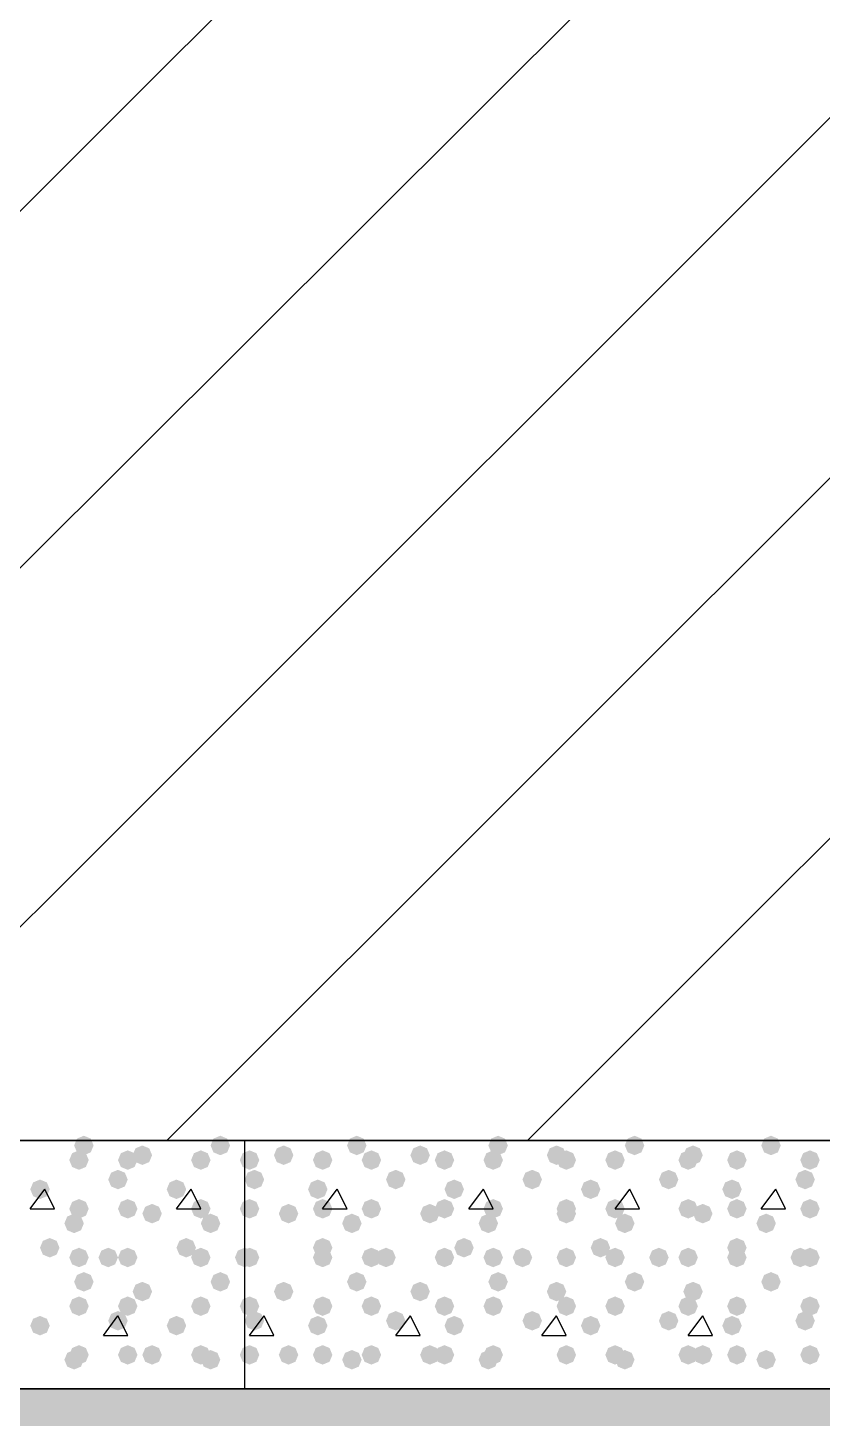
# Model space of a CAD drawing. Header units: millimetres. Extents: x 0 to 420, y 0 to 297.
# Drawn here: x 363.62 to 370.52, y 177.67 to 189.76 of the extents above; entities that cross this region are included whole.
import ezdxf

# ---------------------------------------------------------------- set-up
doc = ezdxf.new("R2010")
doc.units = ezdxf.units.MM
doc.layers.get('0').update_dxf_attribs({"linetype": 'CONTINUOUS'})

msp = doc.modelspace()

# ---------------------------------------------------------------- hatches: boundary and pattern name
at = {"true_color": 0x000007}
for points in [[(364.193667, 180.043667), (364.168796, 179.983871), (364.109, 179.959), (364.049204, 179.983871), (364.024333, 180.043667), (364.049204, 180.103462), (364.109, 180.128333), (364.168796, 180.103463)], [(365.379, 180.043667), (365.354129, 179.983871), (365.294333, 179.959), (365.234537, 179.983871), (365.209667, 180.043667), (365.234537, 180.103462), (365.294333, 180.128333), (365.354129, 180.103463)], [(364.151333, 179.916667), (364.126463, 179.856871), (364.066667, 179.832), (364.006871, 179.856871), (363.982, 179.916667), (364.006871, 179.976462), (364.066667, 180.001333), (364.126462, 179.976463)], [(364.574667, 179.916667), (364.549796, 179.856871), (364.49, 179.832), (364.430204, 179.856871), (364.405333, 179.916667), (364.430204, 179.976462), (364.49, 180.001333), (364.549796, 179.976463)], [(364.701667, 179.959), (364.676796, 179.899204), (364.617, 179.874333), (364.557204, 179.899204), (364.532333, 179.959), (364.557204, 180.018796), (364.617, 180.043667), (364.676796, 180.018796)], [(365.209667, 179.916667), (365.184796, 179.856871), (365.125, 179.832), (365.065204, 179.856871), (365.040333, 179.916667), (365.065204, 179.976462), (365.125, 180.001333), (365.184796, 179.976463)], [(363.812667, 179.662667), (363.787796, 179.602871), (363.728, 179.578), (363.668204, 179.602871), (363.643333, 179.662667), (363.668204, 179.722462), (363.728, 179.747333), (363.787796, 179.722463)], [(364.49, 179.747333), (364.465129, 179.687537), (364.405333, 179.662667), (364.345537, 179.687537), (364.320667, 179.747333), (364.345537, 179.807129), (364.405333, 179.832), (364.465129, 179.807129)], [(364.998, 179.662667), (364.973129, 179.602871), (364.913333, 179.578), (364.853538, 179.602871), (364.828667, 179.662667), (364.853537, 179.722462), (364.913333, 179.747333), (364.973129, 179.722463)], [(364.151333, 179.493333), (364.126463, 179.433538), (364.066667, 179.408667), (364.006871, 179.433538), (363.982, 179.493333), (364.006871, 179.553129), (364.066667, 179.578), (364.126462, 179.553129)], [(364.574667, 179.493333), (364.549796, 179.433538), (364.49, 179.408667), (364.430204, 179.433538), (364.405333, 179.493333), (364.430204, 179.553129), (364.49, 179.578), (364.549796, 179.553129)], [(364.786333, 179.451), (364.761462, 179.391204), (364.701667, 179.366333), (364.641871, 179.391204), (364.617, 179.451), (364.641871, 179.510796), (364.701667, 179.535667), (364.761462, 179.510796)], [(365.209667, 179.493333), (365.184796, 179.433538), (365.125, 179.408667), (365.065204, 179.433538), (365.040333, 179.493333), (365.065204, 179.553129), (365.125, 179.578), (365.184796, 179.553129)], [(364.109, 179.366333), (364.084129, 179.306537), (364.024333, 179.281667), (363.964538, 179.306537), (363.939667, 179.366333), (363.964537, 179.426129), (364.024333, 179.451), (364.084129, 179.426129)], [(365.294333, 179.366333), (365.269462, 179.306537), (365.209667, 179.281667), (365.149871, 179.306537), (365.125, 179.366333), (365.149871, 179.426129), (365.209667, 179.451), (365.269462, 179.426129)], [(363.897333, 179.154667), (363.872462, 179.094871), (363.812667, 179.07), (363.752871, 179.094871), (363.728, 179.154667), (363.752871, 179.214462), (363.812667, 179.239333), (363.872462, 179.214463)], [(365.082667, 179.154667), (365.057796, 179.094871), (364.998, 179.07), (364.938204, 179.094871), (364.913333, 179.154667), (364.938204, 179.214462), (364.998, 179.239333), (365.057796, 179.214463)], [(364.151333, 179.07), (364.126463, 179.010204), (364.066667, 178.985333), (364.006871, 179.010204), (363.982, 179.07), (364.006871, 179.129796), (364.066667, 179.154667), (364.126462, 179.129796)], [(364.405333, 179.07), (364.380463, 179.010204), (364.320667, 178.985333), (364.260871, 179.010204), (364.236, 179.07), (364.260871, 179.129796), (364.320667, 179.154667), (364.380462, 179.129796)], [(364.574667, 179.07), (364.549796, 179.010204), (364.49, 178.985333), (364.430204, 179.010204), (364.405333, 179.07), (364.430204, 179.129796), (364.49, 179.154667), (364.549796, 179.129796)], [(365.209667, 179.07), (365.184796, 179.010204), (365.125, 178.985333), (365.065204, 179.010204), (365.040333, 179.07), (365.065204, 179.129796), (365.125, 179.154667), (365.184796, 179.129796)], [(364.193667, 178.858333), (364.168796, 178.798537), (364.109, 178.773667), (364.049204, 178.798537), (364.024333, 178.858333), (364.049204, 178.918129), (364.109, 178.943), (364.168796, 178.918129)], [(365.379, 178.858333), (365.354129, 178.798537), (365.294333, 178.773667), (365.234537, 178.798537), (365.209667, 178.858333), (365.234537, 178.918129), (365.294333, 178.943), (365.354129, 178.918129)], [(364.701667, 178.773667), (364.676796, 178.713871), (364.617, 178.689), (364.557204, 178.713871), (364.532333, 178.773667), (364.557204, 178.833462), (364.617, 178.858333), (364.676796, 178.833463)], [(364.151333, 178.646667), (364.126463, 178.586871), (364.066667, 178.562), (364.006871, 178.586871), (363.982, 178.646667), (364.006871, 178.706462), (364.066667, 178.731333), (364.126462, 178.706463)], [(364.574667, 178.646667), (364.549796, 178.586871), (364.49, 178.562), (364.430204, 178.586871), (364.405333, 178.646667), (364.430204, 178.706462), (364.49, 178.731333), (364.549796, 178.706463)], [(365.209667, 178.646667), (365.184796, 178.586871), (365.125, 178.562), (365.065204, 178.586871), (365.040333, 178.646667), (365.065204, 178.706462), (365.125, 178.731333), (365.184796, 178.706463)], [(363.812667, 178.477333), (363.787796, 178.417537), (363.728, 178.392667), (363.668204, 178.417537), (363.643333, 178.477333), (363.668204, 178.537129), (363.728, 178.562), (363.787796, 178.537129)], [(364.49, 178.519667), (364.465129, 178.459871), (364.405333, 178.435), (364.345537, 178.459871), (364.320667, 178.519667), (364.345537, 178.579462), (364.405333, 178.604333), (364.465129, 178.579463)], [(364.998, 178.477333), (364.973129, 178.417537), (364.913333, 178.392667), (364.853538, 178.417537), (364.828667, 178.477333), (364.853537, 178.537129), (364.913333, 178.562), (364.973129, 178.537129)], [(364.151333, 178.223333), (364.126463, 178.163537), (364.066667, 178.138667), (364.006871, 178.163537), (363.982, 178.223333), (364.006871, 178.283129), (364.066667, 178.308), (364.126462, 178.283129)], [(364.574667, 178.223333), (364.549796, 178.163537), (364.49, 178.138667), (364.430204, 178.163537), (364.405333, 178.223333), (364.430204, 178.283129), (364.49, 178.308), (364.549796, 178.283129)], [(364.786333, 178.223333), (364.761462, 178.163537), (364.701667, 178.138667), (364.641871, 178.163537), (364.617, 178.223333), (364.641871, 178.283129), (364.701667, 178.308), (364.761462, 178.283129)], [(365.209667, 178.223333), (365.184796, 178.163537), (365.125, 178.138667), (365.065204, 178.163537), (365.040333, 178.223333), (365.065204, 178.283129), (365.125, 178.308), (365.184796, 178.283129)], [(364.109, 178.181), (364.084129, 178.121204), (364.024333, 178.096333), (363.964538, 178.121204), (363.939667, 178.181), (363.964537, 178.240796), (364.024333, 178.265667), (364.084129, 178.240796)], [(365.294333, 178.181), (365.269462, 178.121204), (365.209667, 178.096333), (365.149871, 178.121204), (365.125, 178.181), (365.149871, 178.240796), (365.209667, 178.265667), (365.269462, 178.240796)]]:
    msp.add_hatch(color=0, dxfattribs=at).paths.add_polyline_path(points, flags=0)
at = {"true_color": 0x000008}
for points in [[(366.564333, 180.043667), (366.539462, 179.983871), (366.479667, 179.959), (366.419871, 179.983871), (366.395, 180.043667), (366.419871, 180.103462), (366.479667, 180.128333), (366.539462, 180.103463)], [(367.792, 180.043667), (367.767129, 179.983871), (367.707333, 179.959), (367.647538, 179.983871), (367.622667, 180.043667), (367.647537, 180.103462), (367.707333, 180.128333), (367.767129, 180.103463)], [(368.977333, 180.043667), (368.952462, 179.983871), (368.892667, 179.959), (368.832871, 179.983871), (368.808, 180.043667), (368.832871, 180.103462), (368.892667, 180.128333), (368.952462, 180.103463)], [(370.162667, 180.043667), (370.137796, 179.983871), (370.078, 179.959), (370.018204, 179.983871), (369.993333, 180.043667), (370.018204, 180.103462), (370.078, 180.128333), (370.137796, 180.103463)], [(365.633, 179.916667), (365.608129, 179.856871), (365.548333, 179.832), (365.488538, 179.856871), (365.463667, 179.916667), (365.488537, 179.976462), (365.548333, 180.001333), (365.608129, 179.976463)], [(365.929333, 179.959), (365.904462, 179.899204), (365.844667, 179.874333), (365.784871, 179.899204), (365.76, 179.959), (365.784871, 180.018796), (365.844667, 180.043667), (365.904462, 180.018796)], [(366.268, 179.916667), (366.243129, 179.856871), (366.183333, 179.832), (366.123538, 179.856871), (366.098667, 179.916667), (366.123537, 179.976462), (366.183333, 180.001333), (366.243129, 179.976463)], [(366.691333, 179.916667), (366.666462, 179.856871), (366.606667, 179.832), (366.546871, 179.856871), (366.522, 179.916667), (366.546871, 179.976462), (366.606667, 180.001333), (366.666462, 179.976463)], [(367.114667, 179.959), (367.089796, 179.899204), (367.03, 179.874333), (366.970204, 179.899204), (366.945333, 179.959), (366.970204, 180.018796), (367.03, 180.043667), (367.089796, 180.018796)], [(367.326333, 179.916667), (367.301462, 179.856871), (367.241667, 179.832), (367.181871, 179.856871), (367.157, 179.916667), (367.181871, 179.976462), (367.241667, 180.001333), (367.301462, 179.976463)], [(367.749667, 179.916667), (367.724796, 179.856871), (367.665, 179.832), (367.605204, 179.856871), (367.580333, 179.916667), (367.605204, 179.976462), (367.665, 180.001333), (367.724796, 179.976463)], [(368.3, 179.959), (368.275129, 179.899204), (368.215333, 179.874333), (368.155538, 179.899204), (368.130667, 179.959), (368.155537, 180.018796), (368.215333, 180.043667), (368.275129, 180.018796)], [(368.384667, 179.916667), (368.359796, 179.856871), (368.3, 179.832), (368.240204, 179.856871), (368.215333, 179.916667), (368.240204, 179.976462), (368.3, 180.001333), (368.359796, 179.976463)], [(368.808, 179.916667), (368.783129, 179.856871), (368.723333, 179.832), (368.663537, 179.856871), (368.638667, 179.916667), (368.663537, 179.976462), (368.723333, 180.001333), (368.783129, 179.976463)], [(369.443, 179.916667), (369.418129, 179.856871), (369.358333, 179.832), (369.298537, 179.856871), (369.273667, 179.916667), (369.298537, 179.976462), (369.358333, 180.001333), (369.418129, 179.976463)], [(369.485333, 179.959), (369.460462, 179.899204), (369.400667, 179.874333), (369.340871, 179.899204), (369.316, 179.959), (369.340871, 180.018796), (369.400667, 180.043667), (369.460462, 180.018796)], [(369.866333, 179.916667), (369.841462, 179.856871), (369.781667, 179.832), (369.721871, 179.856871), (369.697, 179.916667), (369.721871, 179.976462), (369.781667, 180.001333), (369.841462, 179.976463)], [(370.501333, 179.916667), (370.476462, 179.856871), (370.416667, 179.832), (370.356871, 179.856871), (370.332, 179.916667), (370.356871, 179.976462), (370.416667, 180.001333), (370.476462, 179.976463)], [(365.675333, 179.747333), (365.650463, 179.687537), (365.590667, 179.662667), (365.530871, 179.687537), (365.506, 179.747333), (365.530871, 179.807129), (365.590667, 179.832), (365.650462, 179.807129)], [(366.225667, 179.662667), (366.200796, 179.602871), (366.141, 179.578), (366.081204, 179.602871), (366.056333, 179.662667), (366.081204, 179.722462), (366.141, 179.747333), (366.200796, 179.722463)], [(366.903, 179.747333), (366.878129, 179.687537), (366.818333, 179.662667), (366.758537, 179.687537), (366.733667, 179.747333), (366.758537, 179.807129), (366.818333, 179.832), (366.878129, 179.807129)], [(367.411, 179.662667), (367.386129, 179.602871), (367.326333, 179.578), (367.266538, 179.602871), (367.241667, 179.662667), (367.266537, 179.722462), (367.326333, 179.747333), (367.386129, 179.722463)], [(368.088333, 179.747333), (368.063463, 179.687537), (368.003667, 179.662667), (367.943871, 179.687537), (367.919, 179.747333), (367.943871, 179.807129), (368.003667, 179.832), (368.063462, 179.807129)], [(368.596333, 179.662667), (368.571462, 179.602871), (368.511667, 179.578), (368.451871, 179.602871), (368.427, 179.662667), (368.451871, 179.722462), (368.511667, 179.747333), (368.571462, 179.722463)], [(369.273667, 179.747333), (369.248796, 179.687537), (369.189, 179.662667), (369.129204, 179.687537), (369.104333, 179.747333), (369.129204, 179.807129), (369.189, 179.832), (369.248796, 179.807129)], [(369.824, 179.662667), (369.799129, 179.602871), (369.739333, 179.578), (369.679537, 179.602871), (369.654667, 179.662667), (369.679537, 179.722462), (369.739333, 179.747333), (369.799129, 179.722463)], [(370.459, 179.747333), (370.434129, 179.687537), (370.374333, 179.662667), (370.314537, 179.687537), (370.289667, 179.747333), (370.314537, 179.807129), (370.374333, 179.832), (370.434129, 179.807129)], [(365.633, 179.493333), (365.608129, 179.433538), (365.548333, 179.408667), (365.488538, 179.433538), (365.463667, 179.493333), (365.488537, 179.553129), (365.548333, 179.578), (365.608129, 179.553129)], [(365.971667, 179.451), (365.946796, 179.391204), (365.887, 179.366333), (365.827204, 179.391204), (365.802333, 179.451), (365.827204, 179.510796), (365.887, 179.535667), (365.946796, 179.510796)], [(366.268, 179.493333), (366.243129, 179.433538), (366.183333, 179.408667), (366.123538, 179.433538), (366.098667, 179.493333), (366.123537, 179.553129), (366.183333, 179.578), (366.243129, 179.553129)], [(366.691333, 179.493333), (366.666462, 179.433538), (366.606667, 179.408667), (366.546871, 179.433538), (366.522, 179.493333), (366.546871, 179.553129), (366.606667, 179.578), (366.666462, 179.553129)], [(367.199333, 179.451), (367.174462, 179.391204), (367.114667, 179.366333), (367.054871, 179.391204), (367.03, 179.451), (367.054871, 179.510796), (367.114667, 179.535667), (367.174462, 179.510796)], [(367.326333, 179.493333), (367.301462, 179.433538), (367.241667, 179.408667), (367.181871, 179.433538), (367.157, 179.493333), (367.181871, 179.553129), (367.241667, 179.578), (367.301462, 179.553129)], [(367.749667, 179.493333), (367.724796, 179.433538), (367.665, 179.408667), (367.605204, 179.433538), (367.580333, 179.493333), (367.605204, 179.553129), (367.665, 179.578), (367.724796, 179.553129)], [(368.384667, 179.493333), (368.359796, 179.433538), (368.3, 179.408667), (368.240204, 179.433538), (368.215333, 179.493333), (368.240204, 179.553129), (368.3, 179.578), (368.359796, 179.553129)], [(368.384667, 179.451), (368.359796, 179.391204), (368.3, 179.366333), (368.240204, 179.391204), (368.215333, 179.451), (368.240204, 179.510796), (368.3, 179.535667), (368.359796, 179.510796)], [(368.808, 179.493333), (368.783129, 179.433538), (368.723333, 179.408667), (368.663537, 179.433538), (368.638667, 179.493333), (368.663537, 179.553129), (368.723333, 179.578), (368.783129, 179.553129)], [(369.443, 179.493333), (369.418129, 179.433538), (369.358333, 179.408667), (369.298537, 179.433538), (369.273667, 179.493333), (369.298537, 179.553129), (369.358333, 179.578), (369.418129, 179.553129)], [(369.57, 179.451), (369.545129, 179.391204), (369.485333, 179.366333), (369.425538, 179.391204), (369.400667, 179.451), (369.425537, 179.510796), (369.485333, 179.535667), (369.545129, 179.510796)], [(369.866333, 179.493333), (369.841462, 179.433538), (369.781667, 179.408667), (369.721871, 179.433538), (369.697, 179.493333), (369.721871, 179.553129), (369.781667, 179.578), (369.841462, 179.553129)], [(370.501333, 179.493333), (370.476462, 179.433538), (370.416667, 179.408667), (370.356871, 179.433538), (370.332, 179.493333), (370.356871, 179.553129), (370.416667, 179.578), (370.476462, 179.553129)], [(366.522, 179.366333), (366.497129, 179.306537), (366.437333, 179.281667), (366.377538, 179.306537), (366.352667, 179.366333), (366.377537, 179.426129), (366.437333, 179.451), (366.497129, 179.426129)], [(367.707333, 179.366333), (367.682462, 179.306537), (367.622667, 179.281667), (367.562871, 179.306537), (367.538, 179.366333), (367.562871, 179.426129), (367.622667, 179.451), (367.682462, 179.426129)], [(368.892667, 179.366333), (368.867796, 179.306537), (368.808, 179.281667), (368.748204, 179.306537), (368.723333, 179.366333), (368.748204, 179.426129), (368.808, 179.451), (368.867796, 179.426129)], [(370.120333, 179.366333), (370.095463, 179.306537), (370.035667, 179.281667), (369.975871, 179.306537), (369.951, 179.366333), (369.975871, 179.426129), (370.035667, 179.451), (370.095462, 179.426129)], [(366.268, 179.154667), (366.243129, 179.094871), (366.183333, 179.07), (366.123538, 179.094871), (366.098667, 179.154667), (366.123537, 179.214462), (366.183333, 179.239333), (366.243129, 179.214463)], [(367.495667, 179.154667), (367.470796, 179.094871), (367.411, 179.07), (367.351204, 179.094871), (367.326333, 179.154667), (367.351204, 179.214462), (367.411, 179.239333), (367.470796, 179.214463)], [(368.681, 179.154667), (368.656129, 179.094871), (368.596333, 179.07), (368.536538, 179.094871), (368.511667, 179.154667), (368.536537, 179.214462), (368.596333, 179.239333), (368.656129, 179.214463)], [(369.866333, 179.154667), (369.841462, 179.094871), (369.781667, 179.07), (369.721871, 179.094871), (369.697, 179.154667), (369.721871, 179.214462), (369.781667, 179.239333), (369.841462, 179.214463)], [(365.590667, 179.07), (365.565796, 179.010204), (365.506, 178.985333), (365.446204, 179.010204), (365.421333, 179.07), (365.446204, 179.129796), (365.506, 179.154667), (365.565796, 179.129796)], [(365.633, 179.07), (365.608129, 179.010204), (365.548333, 178.985333), (365.488538, 179.010204), (365.463667, 179.07), (365.488537, 179.129796), (365.548333, 179.154667), (365.608129, 179.129796)], [(366.268, 179.07), (366.243129, 179.010204), (366.183333, 178.985333), (366.123538, 179.010204), (366.098667, 179.07), (366.123537, 179.129796), (366.183333, 179.154667), (366.243129, 179.129796)], [(366.691333, 179.07), (366.666462, 179.010204), (366.606667, 178.985333), (366.546871, 179.010204), (366.522, 179.07), (366.546871, 179.129796), (366.606667, 179.154667), (366.666462, 179.129796)], [(366.818333, 179.07), (366.793462, 179.010204), (366.733667, 178.985333), (366.673871, 179.010204), (366.649, 179.07), (366.673871, 179.129796), (366.733667, 179.154667), (366.793462, 179.129796)], [(367.326333, 179.07), (367.301462, 179.010204), (367.241667, 178.985333), (367.181871, 179.010204), (367.157, 179.07), (367.181871, 179.129796), (367.241667, 179.154667), (367.301462, 179.129796)], [(367.749667, 179.07), (367.724796, 179.010204), (367.665, 178.985333), (367.605204, 179.010204), (367.580333, 179.07), (367.605204, 179.129796), (367.665, 179.154667), (367.724796, 179.129796)], [(368.003667, 179.07), (367.978796, 179.010204), (367.919, 178.985333), (367.859204, 179.010204), (367.834333, 179.07), (367.859204, 179.129796), (367.919, 179.154667), (367.978796, 179.129796)], [(368.384667, 179.07), (368.359796, 179.010204), (368.3, 178.985333), (368.240204, 179.010204), (368.215333, 179.07), (368.240204, 179.129796), (368.3, 179.154667), (368.359796, 179.129796)], [(368.808, 179.07), (368.783129, 179.010204), (368.723333, 178.985333), (368.663537, 179.010204), (368.638667, 179.07), (368.663537, 179.129796), (368.723333, 179.154667), (368.783129, 179.129796)], [(369.189, 179.07), (369.164129, 179.010204), (369.104333, 178.985333), (369.044537, 179.010204), (369.019667, 179.07), (369.044537, 179.129796), (369.104333, 179.154667), (369.164129, 179.129796)], [(369.443, 179.07), (369.418129, 179.010204), (369.358333, 178.985333), (369.298537, 179.010204), (369.273667, 179.07), (369.298537, 179.129796), (369.358333, 179.154667), (369.418129, 179.129796)], [(369.866333, 179.07), (369.841462, 179.010204), (369.781667, 178.985333), (369.721871, 179.010204), (369.697, 179.07), (369.721871, 179.129796), (369.781667, 179.154667), (369.841462, 179.129796)], [(370.416667, 179.07), (370.391796, 179.010204), (370.332, 178.985333), (370.272204, 179.010204), (370.247333, 179.07), (370.272204, 179.129796), (370.332, 179.154667), (370.391796, 179.129796)], [(370.501333, 179.07), (370.476462, 179.010204), (370.416667, 178.985333), (370.356871, 179.010204), (370.332, 179.07), (370.356871, 179.129796), (370.416667, 179.154667), (370.476462, 179.129796)], [(366.564333, 178.858333), (366.539462, 178.798537), (366.479667, 178.773667), (366.419871, 178.798537), (366.395, 178.858333), (366.419871, 178.918129), (366.479667, 178.943), (366.539462, 178.918129)], [(367.792, 178.858333), (367.767129, 178.798537), (367.707333, 178.773667), (367.647538, 178.798537), (367.622667, 178.858333), (367.647537, 178.918129), (367.707333, 178.943), (367.767129, 178.918129)], [(368.977333, 178.858333), (368.952462, 178.798537), (368.892667, 178.773667), (368.832871, 178.798537), (368.808, 178.858333), (368.832871, 178.918129), (368.892667, 178.943), (368.952462, 178.918129)], [(370.162667, 178.858333), (370.137796, 178.798537), (370.078, 178.773667), (370.018204, 178.798537), (369.993333, 178.858333), (370.018204, 178.918129), (370.078, 178.943), (370.137796, 178.918129)], [(365.929333, 178.773667), (365.904462, 178.713871), (365.844667, 178.689), (365.784871, 178.713871), (365.76, 178.773667), (365.784871, 178.833462), (365.844667, 178.858333), (365.904462, 178.833463)], [(367.114667, 178.773667), (367.089796, 178.713871), (367.03, 178.689), (366.970204, 178.713871), (366.945333, 178.773667), (366.970204, 178.833462), (367.03, 178.858333), (367.089796, 178.833463)], [(368.3, 178.773667), (368.275129, 178.713871), (368.215333, 178.689), (368.155538, 178.713871), (368.130667, 178.773667), (368.155537, 178.833462), (368.215333, 178.858333), (368.275129, 178.833463)], [(369.485333, 178.773667), (369.460462, 178.713871), (369.400667, 178.689), (369.340871, 178.713871), (369.316, 178.773667), (369.340871, 178.833462), (369.400667, 178.858333), (369.460462, 178.833463)], [(365.633, 178.646667), (365.608129, 178.586871), (365.548333, 178.562), (365.488538, 178.586871), (365.463667, 178.646667), (365.488537, 178.706462), (365.548333, 178.731333), (365.608129, 178.706463)], [(366.268, 178.646667), (366.243129, 178.586871), (366.183333, 178.562), (366.123538, 178.586871), (366.098667, 178.646667), (366.123537, 178.706462), (366.183333, 178.731333), (366.243129, 178.706463)], [(366.691333, 178.646667), (366.666462, 178.586871), (366.606667, 178.562), (366.546871, 178.586871), (366.522, 178.646667), (366.546871, 178.706462), (366.606667, 178.731333), (366.666462, 178.706463)], [(367.326333, 178.646667), (367.301462, 178.586871), (367.241667, 178.562), (367.181871, 178.586871), (367.157, 178.646667), (367.181871, 178.706462), (367.241667, 178.731333), (367.301462, 178.706463)], [(367.749667, 178.646667), (367.724796, 178.586871), (367.665, 178.562), (367.605204, 178.586871), (367.580333, 178.646667), (367.605204, 178.706462), (367.665, 178.731333), (367.724796, 178.706463)], [(368.384667, 178.646667), (368.359796, 178.586871), (368.3, 178.562), (368.240204, 178.586871), (368.215333, 178.646667), (368.240204, 178.706462), (368.3, 178.731333), (368.359796, 178.706463)], [(368.808, 178.646667), (368.783129, 178.586871), (368.723333, 178.562), (368.663537, 178.586871), (368.638667, 178.646667), (368.663537, 178.706462), (368.723333, 178.731333), (368.783129, 178.706463)], [(369.443, 178.646667), (369.418129, 178.586871), (369.358333, 178.562), (369.298537, 178.586871), (369.273667, 178.646667), (369.298537, 178.706462), (369.358333, 178.731333), (369.418129, 178.706463)], [(369.866333, 178.646667), (369.841462, 178.586871), (369.781667, 178.562), (369.721871, 178.586871), (369.697, 178.646667), (369.721871, 178.706462), (369.781667, 178.731333), (369.841462, 178.706463)], [(370.501333, 178.646667), (370.476462, 178.586871), (370.416667, 178.562), (370.356871, 178.586871), (370.332, 178.646667), (370.356871, 178.706462), (370.416667, 178.731333), (370.476462, 178.706463)], [(365.675333, 178.519667), (365.650463, 178.459871), (365.590667, 178.435), (365.530871, 178.459871), (365.506, 178.519667), (365.530871, 178.579462), (365.590667, 178.604333), (365.650462, 178.579463)], [(366.225667, 178.477333), (366.200796, 178.417537), (366.141, 178.392667), (366.081204, 178.417537), (366.056333, 178.477333), (366.081204, 178.537129), (366.141, 178.562), (366.200796, 178.537129)], [(366.903, 178.519667), (366.878129, 178.459871), (366.818333, 178.435), (366.758537, 178.459871), (366.733667, 178.519667), (366.758537, 178.579462), (366.818333, 178.604333), (366.878129, 178.579463)], [(367.411, 178.477333), (367.386129, 178.417537), (367.326333, 178.392667), (367.266538, 178.417537), (367.241667, 178.477333), (367.266537, 178.537129), (367.326333, 178.562), (367.386129, 178.537129)], [(368.088333, 178.519667), (368.063463, 178.459871), (368.003667, 178.435), (367.943871, 178.459871), (367.919, 178.519667), (367.943871, 178.579462), (368.003667, 178.604333), (368.063462, 178.579463)], [(368.596333, 178.477333), (368.571462, 178.417537), (368.511667, 178.392667), (368.451871, 178.417537), (368.427, 178.477333), (368.451871, 178.537129), (368.511667, 178.562), (368.571462, 178.537129)], [(369.273667, 178.519667), (369.248796, 178.459871), (369.189, 178.435), (369.129204, 178.459871), (369.104333, 178.519667), (369.129204, 178.579462), (369.189, 178.604333), (369.248796, 178.579463)], [(369.824, 178.477333), (369.799129, 178.417537), (369.739333, 178.392667), (369.679537, 178.417537), (369.654667, 178.477333), (369.679537, 178.537129), (369.739333, 178.562), (369.799129, 178.537129)], [(370.459, 178.519667), (370.434129, 178.459871), (370.374333, 178.435), (370.314537, 178.459871), (370.289667, 178.519667), (370.314537, 178.579462), (370.374333, 178.604333), (370.434129, 178.579463)], [(365.633, 178.223333), (365.608129, 178.163537), (365.548333, 178.138667), (365.488538, 178.163537), (365.463667, 178.223333), (365.488537, 178.283129), (365.548333, 178.308), (365.608129, 178.283129)], [(365.971667, 178.223333), (365.946796, 178.163537), (365.887, 178.138667), (365.827204, 178.163537), (365.802333, 178.223333), (365.827204, 178.283129), (365.887, 178.308), (365.946796, 178.283129)], [(366.268, 178.223333), (366.243129, 178.163537), (366.183333, 178.138667), (366.123538, 178.163537), (366.098667, 178.223333), (366.123537, 178.283129), (366.183333, 178.308), (366.243129, 178.283129)], [(366.691333, 178.223333), (366.666462, 178.163537), (366.606667, 178.138667), (366.546871, 178.163537), (366.522, 178.223333), (366.546871, 178.283129), (366.606667, 178.308), (366.666462, 178.283129)], [(367.199333, 178.223333), (367.174462, 178.163537), (367.114667, 178.138667), (367.054871, 178.163537), (367.03, 178.223333), (367.054871, 178.283129), (367.114667, 178.308), (367.174462, 178.283129)], [(367.326333, 178.223333), (367.301462, 178.163537), (367.241667, 178.138667), (367.181871, 178.163537), (367.157, 178.223333), (367.181871, 178.283129), (367.241667, 178.308), (367.301462, 178.283129)], [(367.749667, 178.223333), (367.724796, 178.163537), (367.665, 178.138667), (367.605204, 178.163537), (367.580333, 178.223333), (367.605204, 178.283129), (367.665, 178.308), (367.724796, 178.283129)], [(368.384667, 178.223333), (368.359796, 178.163537), (368.3, 178.138667), (368.240204, 178.163537), (368.215333, 178.223333), (368.240204, 178.283129), (368.3, 178.308), (368.359796, 178.283129)], [(368.384667, 178.223333), (368.359796, 178.163537), (368.3, 178.138667), (368.240204, 178.163537), (368.215333, 178.223333), (368.240204, 178.283129), (368.3, 178.308), (368.359796, 178.283129)], [(368.808, 178.223333), (368.783129, 178.163537), (368.723333, 178.138667), (368.663537, 178.163537), (368.638667, 178.223333), (368.663537, 178.283129), (368.723333, 178.308), (368.783129, 178.283129)], [(369.443, 178.223333), (369.418129, 178.163537), (369.358333, 178.138667), (369.298537, 178.163537), (369.273667, 178.223333), (369.298537, 178.283129), (369.358333, 178.308), (369.418129, 178.283129)], [(369.57, 178.223333), (369.545129, 178.163537), (369.485333, 178.138667), (369.425538, 178.163537), (369.400667, 178.223333), (369.425537, 178.283129), (369.485333, 178.308), (369.545129, 178.283129)], [(369.866333, 178.223333), (369.841462, 178.163537), (369.781667, 178.138667), (369.721871, 178.163537), (369.697, 178.223333), (369.721871, 178.283129), (369.781667, 178.308), (369.841462, 178.283129)], [(370.501333, 178.223333), (370.476462, 178.163537), (370.416667, 178.138667), (370.356871, 178.163537), (370.332, 178.223333), (370.356871, 178.283129), (370.416667, 178.308), (370.476462, 178.283129)], [(366.522, 178.181), (366.497129, 178.121204), (366.437333, 178.096333), (366.377538, 178.121204), (366.352667, 178.181), (366.377537, 178.240796), (366.437333, 178.265667), (366.497129, 178.240796)], [(367.707333, 178.181), (367.682462, 178.121204), (367.622667, 178.096333), (367.562871, 178.121204), (367.538, 178.181), (367.562871, 178.240796), (367.622667, 178.265667), (367.682462, 178.240796)], [(368.892667, 178.181), (368.867796, 178.121204), (368.808, 178.096333), (368.748204, 178.121204), (368.723333, 178.181), (368.748204, 178.240796), (368.808, 178.265667), (368.867796, 178.240796)], [(370.120333, 178.181), (370.095463, 178.121204), (370.035667, 178.096333), (369.975871, 178.121204), (369.951, 178.181), (369.975871, 178.240796), (370.035667, 178.265667), (370.095462, 178.240796)]]:
    msp.add_hatch(color=0, dxfattribs=at).paths.add_polyline_path(points, flags=0)
h = msp.add_hatch(color=0, dxfattribs=at)
h.paths.add_polyline_path([(378.544667, 177.927), (32.469667, 177.927), (378.544667, 165.946667)], flags=0)
h.paths.add_polyline_path([(32.469667, 177.927), (378.544667, 165.946667), (32.469667, 165.946667)], flags=0)

# ---------------------------------------------------------------- linework, layer by layer
at = {"color": 0, "true_color": 0x000007}
for points in [[(31.369, 201.252667), (31.369, 177.927), (379.603, 177.927), (379.603, 201.252667), (217.17, 201.252667), (217.17, 222.461667), (193.844333, 222.461667), (193.844333, 201.252667)], [(31.369, 201.252667), (31.369, 177.927), (379.603, 177.927), (379.603, 201.252667), (217.17, 201.252667), (217.17, 222.461667), (193.844333, 222.461667), (193.844333, 201.252667)], [(33.528002, 199.135999), (195.961001, 199.135999), (195.961001, 220.344999), (215.053334, 220.344999), (215.053334, 199.135999), (377.486334, 199.135999), (377.486334, 180.085999), (33.528002, 180.085999)], [(363.389333, 180.086), (363.389333, 177.927), (365.506, 177.927), (365.506, 180.086)]]:
    msp.add_lwpolyline(points, close=True, dxfattribs=at)
at = {"color": 0, "true_color": 0x0000fd}
msp.add_lwpolyline([(33.528, 180.086), (377.486333, 180.086), (377.486333, 199.136), (215.053333, 199.136), (215.053333, 220.345), (195.961, 220.345), (195.961, 199.136), (33.528, 199.136)], close=True, dxfattribs=at)
at = {"color": 0, "true_color": 0x000002}
for points in [[(355.473, 180.086), (374.523, 199.136)], [(358.563333, 180.086), (377.486333, 198.966667)], [(361.696, 180.086), (377.486333, 195.876333)], [(364.828667, 180.086), (377.486333, 192.743667)], [(367.961333, 180.086), (377.486333, 189.611)]]:
    msp.add_lwpolyline(points, dxfattribs=at)
at = {"color": 0, "true_color": 0x000007}
for points in [[(377.486333, 180.086), (365.506, 180.086)], [(363.643333, 179.493333), (363.770333, 179.662667)], [(363.855, 179.493333), (363.770333, 179.662667)], [(364.913333, 179.493333), (365.040333, 179.662667)], [(365.125, 179.493333), (365.040333, 179.662667)], [(363.643333, 179.493333), (363.855, 179.493333)], [(364.913333, 179.493333), (365.125, 179.493333)], [(364.278333, 178.392667), (364.405333, 178.562)], [(364.49, 178.392667), (364.405333, 178.562)], [(364.278333, 178.392667), (364.49, 178.392667)], [(365.506, 177.927), (377.486333, 177.927)]]:
    msp.add_lwpolyline(points, dxfattribs=at)
at = {"color": 0, "true_color": 0x000008}
for points in [[(366.183333, 179.493333), (366.310333, 179.662667)], [(366.395, 179.493333), (366.310333, 179.662667)], [(367.453333, 179.493333), (367.580333, 179.662667)], [(367.665, 179.493333), (367.580333, 179.662667)], [(368.723333, 179.493333), (368.850333, 179.662667)], [(368.935, 179.493333), (368.850333, 179.662667)], [(369.993333, 179.493333), (370.120333, 179.662667)], [(370.205, 179.493333), (370.120333, 179.662667)], [(366.183333, 179.493333), (366.395, 179.493333)], [(367.453333, 179.493333), (367.665, 179.493333)], [(368.723333, 179.493333), (368.935, 179.493333)], [(369.993333, 179.493333), (370.205, 179.493333)], [(365.548333, 178.392667), (365.675333, 178.562)], [(365.76, 178.392667), (365.675333, 178.562)], [(366.818333, 178.392667), (366.945333, 178.562)], [(367.03, 178.392667), (366.945333, 178.562)], [(368.088333, 178.392667), (368.215333, 178.562)], [(368.3, 178.392667), (368.215333, 178.562)], [(369.358333, 178.392667), (369.485333, 178.562)], [(369.57, 178.392667), (369.485333, 178.562)], [(365.548333, 178.392667), (365.76, 178.392667)], [(366.818333, 178.392667), (367.03, 178.392667)], [(368.088333, 178.392667), (368.3, 178.392667)], [(369.358333, 178.392667), (369.57, 178.392667)]]:
    msp.add_lwpolyline(points, dxfattribs=at)
msp.add_lwpolyline([(378.544667, 177.927), (32.469667, 177.927), (378.544667, 165.946667)], close=True, dxfattribs=at)

doc.saveas('drawing.dxf')
